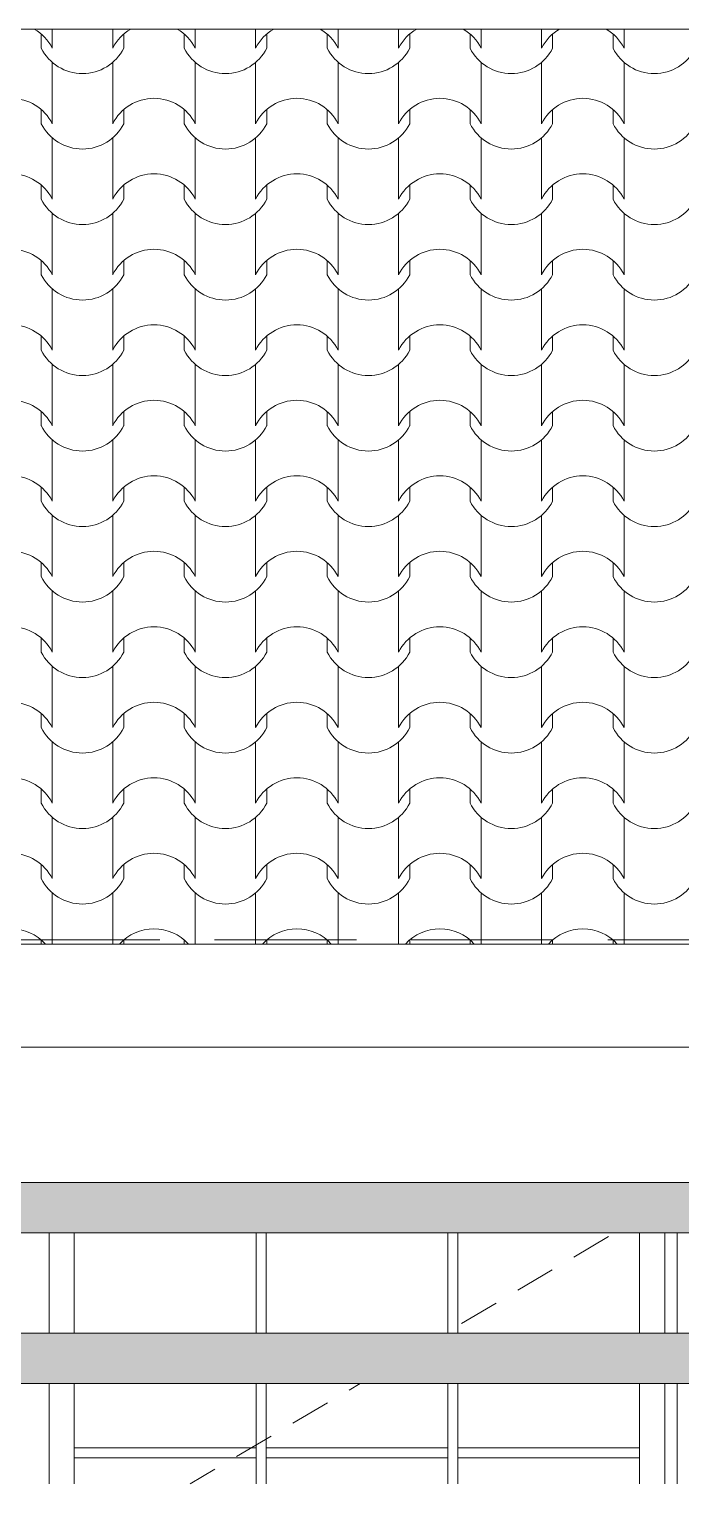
# Model space of a CAD drawing. Header units: millimetres. Extents: x 323482 to 503016, y 8175 to 72038.
# Drawn here: x 451506 to 452803, y 18728 to 21625 of the extents above; entities that cross this region are included whole.
import ezdxf

# ---------------------------------------------------------------- set-up
doc = ezdxf.new("R2010")
doc.units = ezdxf.units.MM
doc.header["$MEASUREMENT"] = 0
doc.linetypes.add('Hidden Line', pattern=[391.222223, 282.222223, -109])
for name, color, linetype, lineweight in [('2D Drafting - General_Pen_No__101', 252, 'Continuous', 13), ('Shell - Roof_Pen_No__120', 7, 'Continuous', 13), ('Structural - Bearing_Pen_No__120', 7, 'Continuous', 13)]:
    doc.layers.add(name, color=color, linetype=linetype, lineweight=lineweight)
doc.layers.add('2D Drafting - General_Pen_No__102', color=7, linetype='Continuous', lineweight=13, true_color=0xcccccc)
doc.layers.add('Structural - Bearing_Pen_No__83', color=7, linetype='Continuous', lineweight=13, true_color=0xff9955)

# ---------------------------------------------------------------- blocks, each defined once
blk = doc.blocks.new('*X2')
at = {"layer": '2D Drafting - General_Pen_No__101', "color": 252, "linetype": 'Continuous', "lineweight": 13}
for p, q in [((451529.9, 21615.5), (451529.9, 21587.4)), ((451551.9, 21625.4), (451551.9, 21587.4)), ((451672.1, 21625.4), (451672.1, 21587.4)), ((451694.1, 21615.5), (451694.1, 21587.4)), ((451814.4, 21615.5), (451814.4, 21587.4)), ((451836.4, 21625.4), (451836.4, 21587.4)), ((451956.6, 21625.4), (451956.6, 21587.4)), ((451978.6, 21615.5), (451978.6, 21587.4)), ((452098.8, 21615.5), (452098.8, 21587.4)), ((452120.8, 21625.4), (452120.8, 21587.4)), ((452241.1, 21625.4), (452241.1, 21587.4)), ((452263.1, 21615.5), (452263.1, 21587.4)), ((452383.3, 21615.5), (452383.3, 21587.4)), ((452405.3, 21625.4), (452405.3, 21587.4)), ((452525.6, 21625.4), (452525.6, 21587.4)), ((452547.6, 21615.5), (452547.6, 21587.4)), ((452667.8, 21615.5), (452667.8, 21587.4)), ((452689.8, 21625.4), (452689.8, 21587.4)), ((451551.9, 21559), (451551.9, 21498.1)), ((451672.1, 21559), (451672.1, 21498.1)), ((451836.4, 21559), (451836.4, 21498.1)), ((451956.6, 21559), (451956.6, 21498.1)), ((452120.8, 21559), (452120.8, 21498.1)), ((452241.1, 21559), (452241.1, 21498.1)), ((452405.3, 21559), (452405.3, 21498.1)), ((452525.6, 21559), (452525.6, 21498.1)), ((452689.8, 21559), (452689.8, 21498.1)), ((451551.9, 21498.1), (451551.9, 21437.1)), ((451672.1, 21498.1), (451672.1, 21437.1)), ((451836.4, 21498.1), (451836.4, 21437.1)), ((451956.6, 21498.1), (451956.6, 21437.1)), ((452120.8, 21498.1), (452120.8, 21437.1)), ((452241.1, 21498.1), (452241.1, 21437.1)), ((452405.3, 21498.1), (452405.3, 21437.1)), ((452525.6, 21498.1), (452525.6, 21437.1)), ((452689.8, 21498.1), (452689.8, 21437.1)), ((451529.9, 21465.1), (451529.9, 21437.1)), ((451694.1, 21465.1), (451694.1, 21437.1)), ((451814.4, 21465.1), (451814.4, 21437.1)), ((451978.6, 21465.1), (451978.6, 21437.1)), ((452098.8, 21465.1), (452098.8, 21437.1)), ((452263.1, 21465.1), (452263.1, 21437.1)), ((452383.3, 21465.1), (452383.3, 21437.1)), ((452547.6, 21465.1), (452547.6, 21437.1)), ((452667.8, 21465.1), (452667.8, 21437.1)), ((451551.9, 21408.7), (451551.9, 21347.7)), ((451672.1, 21408.7), (451672.1, 21347.7)), ((451836.4, 21408.7), (451836.4, 21347.7)), ((451956.6, 21408.7), (451956.6, 21347.7)), ((452120.8, 21408.7), (452120.8, 21347.7)), ((452241.1, 21408.7), (452241.1, 21347.7)), ((452405.3, 21408.7), (452405.3, 21347.7)), ((452525.6, 21408.7), (452525.6, 21347.7)), ((452689.8, 21408.7), (452689.8, 21347.7)), ((451551.9, 21347.7), (451551.9, 21286.8)), ((451672.1, 21347.7), (451672.1, 21286.8)), ((451836.4, 21347.7), (451836.4, 21286.8)), ((451956.6, 21347.7), (451956.6, 21286.8)), ((452120.8, 21347.7), (452120.8, 21286.8)), ((452241.1, 21347.7), (452241.1, 21286.8)), ((452405.3, 21347.7), (452405.3, 21286.8)), ((452525.6, 21347.7), (452525.6, 21286.8)), ((452689.8, 21347.7), (452689.8, 21286.8)), ((451529.9, 21314.8), (451529.9, 21286.8)), ((451694.1, 21314.8), (451694.1, 21286.8)), ((451814.4, 21314.8), (451814.4, 21286.8)), ((451978.6, 21314.8), (451978.6, 21286.8)), ((452098.8, 21314.8), (452098.8, 21286.8)), ((452263.1, 21314.8), (452263.1, 21286.8)), ((452383.3, 21314.8), (452383.3, 21286.8)), ((452547.6, 21314.8), (452547.6, 21286.8)), ((452667.8, 21314.8), (452667.8, 21286.8)), ((451551.9, 21258.4), (451551.9, 21197.4)), ((451672.1, 21258.4), (451672.1, 21197.4)), ((451836.4, 21258.4), (451836.4, 21197.4)), ((451956.6, 21258.4), (451956.6, 21197.4)), ((452120.8, 21258.4), (452120.8, 21197.4)), ((452241.1, 21258.4), (452241.1, 21197.4)), ((452405.3, 21258.4), (452405.3, 21197.4)), ((452525.6, 21258.4), (452525.6, 21197.4)), ((452689.8, 21258.4), (452689.8, 21197.4)), ((451551.9, 21197.4), (451551.9, 21136.4)), ((451672.1, 21197.4), (451672.1, 21136.4)), ((451836.4, 21197.4), (451836.4, 21136.4)), ((451956.6, 21197.4), (451956.6, 21136.4)), ((452120.8, 21197.4), (452120.8, 21136.4)), ((452241.1, 21197.4), (452241.1, 21136.4)), ((452405.3, 21197.4), (452405.3, 21136.4)), ((452525.6, 21197.4), (452525.6, 21136.4)), ((452689.8, 21197.4), (452689.8, 21136.4)), ((451529.9, 21164.4), (451529.9, 21136.4)), ((451694.1, 21164.4), (451694.1, 21136.4)), ((451814.4, 21164.4), (451814.4, 21136.4)), ((451978.6, 21164.4), (451978.6, 21136.4)), ((452098.8, 21164.4), (452098.8, 21136.4)), ((452263.1, 21164.4), (452263.1, 21136.4)), ((452383.3, 21164.4), (452383.3, 21136.4)), ((452547.6, 21164.4), (452547.6, 21136.4)), ((452667.8, 21164.4), (452667.8, 21136.4)), ((451551.9, 21108), (451551.9, 21047.1)), ((451672.1, 21108), (451672.1, 21047.1)), ((451836.4, 21108), (451836.4, 21047.1)), ((451956.6, 21108), (451956.6, 21047.1)), ((452120.8, 21108), (452120.8, 21047.1)), ((452241.1, 21108), (452241.1, 21047.1)), ((452405.3, 21108), (452405.3, 21047.1)), ((452525.6, 21108), (452525.6, 21047.1)), ((452689.8, 21108), (452689.8, 21047.1)), ((451551.9, 21047.1), (451551.9, 20986.1)), ((451672.1, 21047.1), (451672.1, 20986.1)), ((451836.4, 21047.1), (451836.4, 20986.1)), ((451956.6, 21047.1), (451956.6, 20986.1)), ((452120.8, 21047.1), (452120.8, 20986.1)), ((452241.1, 21047.1), (452241.1, 20986.1)), ((452405.3, 21047.1), (452405.3, 20986.1)), ((452525.6, 21047.1), (452525.6, 20986.1)), ((452689.8, 21047.1), (452689.8, 20986.1)), ((451529.9, 21014.1), (451529.9, 20986.1)), ((451694.1, 21014.1), (451694.1, 20986.1)), ((451814.4, 21014.1), (451814.4, 20986.1)), ((451978.6, 21014.1), (451978.6, 20986.1)), ((452098.8, 21014.1), (452098.8, 20986.1)), ((452263.1, 21014.1), (452263.1, 20986.1)), ((452383.3, 21014.1), (452383.3, 20986.1)), ((452547.6, 21014.1), (452547.6, 20986.1)), ((452667.8, 21014.1), (452667.8, 20986.1)), ((451551.9, 20957.7), (451551.9, 20896.7)), ((451672.1, 20957.7), (451672.1, 20896.7)), ((451836.4, 20957.7), (451836.4, 20896.7)), ((451956.6, 20957.7), (451956.6, 20896.7)), ((452120.8, 20957.7), (452120.8, 20896.7)), ((452241.1, 20957.7), (452241.1, 20896.7)), ((452405.3, 20957.7), (452405.3, 20896.7)), ((452525.6, 20957.7), (452525.6, 20896.7)), ((452689.8, 20957.7), (452689.8, 20896.7)), ((451551.9, 20896.7), (451551.9, 20835.7)), ((451672.1, 20896.7), (451672.1, 20835.7)), ((451836.4, 20896.7), (451836.4, 20835.7)), ((451956.6, 20896.7), (451956.6, 20835.7)), ((452120.8, 20896.7), (452120.8, 20835.7)), ((452241.1, 20896.7), (452241.1, 20835.7)), ((452405.3, 20896.7), (452405.3, 20835.7)), ((452525.6, 20896.7), (452525.6, 20835.7)), ((452689.8, 20896.7), (452689.8, 20835.7)), ((451529.9, 20863.8), (451529.9, 20835.7)), ((451694.1, 20863.8), (451694.1, 20835.7)), ((451814.4, 20863.8), (451814.4, 20835.7)), ((451978.6, 20863.8), (451978.6, 20835.7)), ((452098.8, 20863.8), (452098.8, 20835.7)), ((452263.1, 20863.8), (452263.1, 20835.7)), ((452383.3, 20863.8), (452383.3, 20835.7)), ((452547.6, 20863.8), (452547.6, 20835.7)), ((452667.8, 20863.8), (452667.8, 20835.7)), ((451551.9, 20807.4), (451551.9, 20746.4)), ((451672.1, 20807.4), (451672.1, 20746.4)), ((451836.4, 20807.4), (451836.4, 20746.4)), ((451956.6, 20807.4), (451956.6, 20746.4)), ((452120.8, 20807.4), (452120.8, 20746.4)), ((452241.1, 20807.4), (452241.1, 20746.4)), ((452405.3, 20807.4), (452405.3, 20746.4)), ((452525.6, 20807.4), (452525.6, 20746.4)), ((452689.8, 20807.4), (452689.8, 20746.4)), ((451551.9, 20746.4), (451551.9, 20685.4)), ((451672.1, 20746.4), (451672.1, 20685.4)), ((451836.4, 20746.4), (451836.4, 20685.4)), ((451956.6, 20746.4), (451956.6, 20685.4)), ((452120.8, 20746.4), (452120.8, 20685.4)), ((452241.1, 20746.4), (452241.1, 20685.4)), ((452405.3, 20746.4), (452405.3, 20685.4)), ((452525.6, 20746.4), (452525.6, 20685.4)), ((452689.8, 20746.4), (452689.8, 20685.4)), ((451529.9, 20713.4), (451529.9, 20685.4)), ((451694.1, 20713.4), (451694.1, 20685.4)), ((451814.4, 20713.4), (451814.4, 20685.4)), ((451978.6, 20713.4), (451978.6, 20685.4)), ((452098.8, 20713.4), (452098.8, 20685.4)), ((452263.1, 20713.4), (452263.1, 20685.4)), ((452383.3, 20713.4), (452383.3, 20685.4)), ((452547.6, 20713.4), (452547.6, 20685.4)), ((452667.8, 20713.4), (452667.8, 20685.4)), ((451551.9, 20657), (451551.9, 20596)), ((451672.1, 20657), (451672.1, 20596)), ((451836.4, 20657), (451836.4, 20596)), ((451956.6, 20657), (451956.6, 20596)), ((452120.8, 20657), (452120.8, 20596)), ((452241.1, 20657), (452241.1, 20596)), ((452405.3, 20657), (452405.3, 20596)), ((452525.6, 20657), (452525.6, 20596)), ((452689.8, 20657), (452689.8, 20596)), ((451551.9, 20596), (451551.9, 20535.1)), ((451672.1, 20596), (451672.1, 20535.1)), ((451836.4, 20596), (451836.4, 20535.1)), ((451956.6, 20596), (451956.6, 20535.1)), ((452120.8, 20596), (452120.8, 20535.1)), ((452241.1, 20596), (452241.1, 20535.1)), ((452405.3, 20596), (452405.3, 20535.1)), ((452525.6, 20596), (452525.6, 20535.1)), ((452689.8, 20596), (452689.8, 20535.1)), ((451529.9, 20563.1), (451529.9, 20535.1)), ((451694.1, 20563.1), (451694.1, 20535.1)), ((451814.4, 20563.1), (451814.4, 20535.1)), ((451978.6, 20563.1), (451978.6, 20535.1)), ((452098.8, 20563.1), (452098.8, 20535.1)), ((452263.1, 20563.1), (452263.1, 20535.1)), ((452383.3, 20563.1), (452383.3, 20535.1)), ((452547.6, 20563.1), (452547.6, 20535.1)), ((452667.8, 20563.1), (452667.8, 20535.1)), ((451551.9, 20506.7), (451551.9, 20445.7)), ((451672.1, 20506.7), (451672.1, 20445.7)), ((451836.4, 20506.7), (451836.4, 20445.7)), ((451956.6, 20506.7), (451956.6, 20445.7)), ((452120.8, 20506.7), (452120.8, 20445.7)), ((452241.1, 20506.7), (452241.1, 20445.7)), ((452405.3, 20506.7), (452405.3, 20445.7)), ((452525.6, 20506.7), (452525.6, 20445.7)), ((452689.8, 20506.7), (452689.8, 20445.7)), ((451551.9, 20445.7), (451551.9, 20384.7)), ((451672.1, 20445.7), (451672.1, 20384.7)), ((451836.4, 20445.7), (451836.4, 20384.7)), ((451956.6, 20445.7), (451956.6, 20384.7)), ((452120.8, 20445.7), (452120.8, 20384.7)), ((452241.1, 20445.7), (452241.1, 20384.7)), ((452405.3, 20445.7), (452405.3, 20384.7)), ((452525.6, 20445.7), (452525.6, 20384.7)), ((452689.8, 20445.7), (452689.8, 20384.7)), ((451529.9, 20412.8), (451529.9, 20384.7)), ((451694.1, 20412.8), (451694.1, 20384.7)), ((451814.4, 20412.8), (451814.4, 20384.7)), ((451978.6, 20412.8), (451978.6, 20384.7)), ((452098.8, 20412.8), (452098.8, 20384.7)), ((452263.1, 20412.8), (452263.1, 20384.7)), ((452383.3, 20412.8), (452383.3, 20384.7)), ((452547.6, 20412.8), (452547.6, 20384.7)), ((452667.8, 20412.8), (452667.8, 20384.7)), ((451551.9, 20356.3), (451551.9, 20295.4)), ((451672.1, 20356.3), (451672.1, 20295.4)), ((451836.4, 20356.3), (451836.4, 20295.4)), ((451956.6, 20356.3), (451956.6, 20295.4)), ((452120.8, 20356.3), (452120.8, 20295.4)), ((452241.1, 20356.3), (452241.1, 20295.4)), ((452405.3, 20356.3), (452405.3, 20295.4)), ((452525.6, 20356.3), (452525.6, 20295.4)), ((452689.8, 20356.3), (452689.8, 20295.4)), ((451551.9, 20295.4), (451551.9, 20234.4)), ((451672.1, 20295.4), (451672.1, 20234.4)), ((451836.4, 20295.4), (451836.4, 20234.4)), ((451956.6, 20295.4), (451956.6, 20234.4)), ((452120.8, 20295.4), (452120.8, 20234.4)), ((452241.1, 20295.4), (452241.1, 20234.4)), ((452405.3, 20295.4), (452405.3, 20234.4)), ((452525.6, 20295.4), (452525.6, 20234.4)), ((452689.8, 20295.4), (452689.8, 20234.4)), ((451529.9, 20262.4), (451529.9, 20234.4)), ((451694.1, 20262.4), (451694.1, 20234.4)), ((451814.4, 20262.4), (451814.4, 20234.4)), ((451978.6, 20262.4), (451978.6, 20234.4)), ((452098.8, 20262.4), (452098.8, 20234.4)), ((452263.1, 20262.4), (452263.1, 20234.4)), ((452383.3, 20262.4), (452383.3, 20234.4)), ((452547.6, 20262.4), (452547.6, 20234.4)), ((452667.8, 20262.4), (452667.8, 20234.4)), ((451551.9, 20206), (451551.9, 20145)), ((451672.1, 20206), (451672.1, 20145)), ((451836.4, 20206), (451836.4, 20145)), ((451956.6, 20206), (451956.6, 20145)), ((452120.8, 20206), (452120.8, 20145)), ((452241.1, 20206), (452241.1, 20145)), ((452405.3, 20206), (452405.3, 20145)), ((452525.6, 20206), (452525.6, 20145)), ((452689.8, 20206), (452689.8, 20145)), ((451551.9, 20145), (451551.9, 20084.1)), ((451672.1, 20145), (451672.1, 20084.1)), ((451836.4, 20145), (451836.4, 20084.1)), ((451956.6, 20145), (451956.6, 20084.1)), ((452120.8, 20145), (452120.8, 20084.1)), ((452241.1, 20145), (452241.1, 20084.1)), ((452405.3, 20145), (452405.3, 20084.1)), ((452525.6, 20145), (452525.6, 20084.1)), ((452689.8, 20145), (452689.8, 20084.1)), ((451529.9, 20112.1), (451529.9, 20084.1)), ((451694.1, 20112.1), (451694.1, 20084.1)), ((451814.4, 20112.1), (451814.4, 20084.1)), ((451978.6, 20112.1), (451978.6, 20084.1)), ((452098.8, 20112.1), (452098.8, 20084.1)), ((452263.1, 20112.1), (452263.1, 20084.1)), ((452383.3, 20112.1), (452383.3, 20084.1)), ((452547.6, 20112.1), (452547.6, 20084.1)), ((452667.8, 20112.1), (452667.8, 20084.1)), ((451551.9, 20055.7), (451551.9, 19994.7)), ((451672.1, 20055.7), (451672.1, 19994.7)), ((451836.4, 20055.7), (451836.4, 19994.7)), ((451956.6, 20055.7), (451956.6, 19994.7)), ((452120.8, 20055.7), (452120.8, 19994.7)), ((452241.1, 20055.7), (452241.1, 19994.7)), ((452405.3, 20055.7), (452405.3, 19994.7)), ((452525.6, 20055.7), (452525.6, 19994.7)), ((452689.8, 20055.7), (452689.8, 19994.7)), ((451551.9, 19994.7), (451551.9, 19933.7)), ((451672.1, 19994.7), (451672.1, 19933.7)), ((451836.4, 19994.7), (451836.4, 19933.7)), ((451956.6, 19994.7), (451956.6, 19933.7)), ((452120.8, 19994.7), (452120.8, 19933.7)), ((452241.1, 19994.7), (452241.1, 19933.7)), ((452405.3, 19994.7), (452405.3, 19933.7)), ((452525.6, 19994.7), (452525.6, 19933.7)), ((452689.8, 19994.7), (452689.8, 19933.7)), ((451529.9, 19961.8), (451529.9, 19933.7)), ((451694.1, 19961.8), (451694.1, 19933.7)), ((451814.4, 19961.8), (451814.4, 19933.7)), ((451978.6, 19961.8), (451978.6, 19933.7)), ((452098.8, 19961.8), (452098.8, 19933.7)), ((452263.1, 19961.8), (452263.1, 19933.7)), ((452383.3, 19961.8), (452383.3, 19933.7)), ((452547.6, 19961.8), (452547.6, 19933.7)), ((452667.8, 19961.8), (452667.8, 19933.7)), ((451551.9, 19905.3), (451551.9, 19844.4)), ((451672.1, 19905.3), (451672.1, 19844.4)), ((451836.4, 19905.3), (451836.4, 19844.4)), ((451956.6, 19905.3), (451956.6, 19844.4)), ((452120.8, 19905.3), (452120.8, 19844.4)), ((452241.1, 19905.3), (452241.1, 19844.4)), ((452405.3, 19905.3), (452405.3, 19844.4)), ((452525.6, 19905.3), (452525.6, 19844.4)), ((452689.8, 19905.3), (452689.8, 19844.4)), ((451551.9, 19844.4), (451551.9, 19803.4)), ((451672.1, 19844.4), (451672.1, 19803.4)), ((451836.4, 19844.4), (451836.4, 19803.4)), ((451956.6, 19844.4), (451956.6, 19803.4)), ((452120.8, 19844.4), (452120.8, 19803.4)), ((452241.1, 19844.4), (452241.1, 19803.4)), ((452405.3, 19844.4), (452405.3, 19803.4)), ((452525.6, 19844.4), (452525.6, 19803.4)), ((452689.8, 19844.4), (452689.8, 19803.4)), ((451529.9, 19811.4), (451529.9, 19803.4)), ((451694.1, 19811.4), (451694.1, 19803.4)), ((451814.4, 19811.4), (451814.4, 19803.4)), ((451978.6, 19811.4), (451978.6, 19803.4)), ((452098.8, 19811.4), (452098.8, 19803.4)), ((452263.1, 19811.4), (452263.1, 19803.4)), ((452383.3, 19811.4), (452383.3, 19803.4)), ((452547.6, 19811.4), (452547.6, 19803.4)), ((452667.8, 19811.4), (452667.8, 19803.4))]:
    blk.add_line(p, q, dxfattribs=at)
for centre, radius, start, end in [((451469.5, 21545.5), 92.5, 26.9885, 59.8569), ((451754.5, 21545.5), 92.5, 120.1431, 153.0115), ((451754, 21545.5), 92.5, 26.9885, 59.8569), ((452039, 21545.5), 92.5, 120.1431, 153.0115), ((452038.4, 21545.5), 92.5, 26.9885, 59.8569), ((452323.5, 21545.5), 92.5, 120.1431, 153.0115), ((452322.9, 21545.5), 92.5, 26.9885, 59.8569), ((452608, 21545.5), 92.5, 120.1431, 153.0115), ((452607.4, 21545.5), 92.5, 26.9885, 59.8569), ((451612, 21628.7), 91.9, 206.7044, 333.2956), ((451896.5, 21628.7), 91.9, 206.7044, 333.2956), ((452181, 21628.7), 91.9, 206.7044, 333.2956), ((452465.4, 21628.7), 91.9, 206.7044, 333.2956), ((452749.9, 21628.7), 91.9, 206.7044, 333.2956), ((451469.5, 21395.1), 92.5, 26.9885, 89.8295), ((451754.5, 21395.1), 92.5, 90.1705, 153.0115), ((451754, 21395.1), 92.5, 26.9885, 89.8295), ((452039, 21395.1), 92.5, 90.1705, 153.0115), ((452038.4, 21395.1), 92.5, 26.9885, 89.8295), ((452323.5, 21395.1), 92.5, 90.1705, 153.0115), ((452322.9, 21395.1), 92.5, 26.9885, 89.8295), ((452608, 21395.1), 92.5, 90.1705, 153.0115), ((452607.4, 21395.1), 92.5, 26.9885, 89.8295), ((451612, 21478.4), 91.9, 206.7044, 333.2956), ((451896.5, 21478.4), 91.9, 206.7044, 333.2956), ((452181, 21478.4), 91.9, 206.7044, 333.2956), ((452465.4, 21478.4), 91.9, 206.7044, 333.2956), ((452749.9, 21478.4), 91.9, 206.7044, 333.2956), ((451469.5, 21244.8), 92.5, 26.9885, 89.8295), ((451754.5, 21244.8), 92.5, 90.1705, 153.0115), ((451754, 21244.8), 92.5, 26.9885, 89.8295), ((452039, 21244.8), 92.5, 90.1705, 153.0115), ((452038.4, 21244.8), 92.5, 26.9885, 89.8295), ((452323.5, 21244.8), 92.5, 90.1705, 153.0115), ((452322.9, 21244.8), 92.5, 26.9885, 89.8295), ((452608, 21244.8), 92.5, 90.1705, 153.0115), ((452607.4, 21244.8), 92.5, 26.9885, 89.8295), ((451612, 21328.1), 91.9, 206.7044, 333.2956), ((451896.5, 21328.1), 91.9, 206.7044, 333.2956), ((452181, 21328.1), 91.9, 206.7044, 333.2956), ((452465.4, 21328.1), 91.9, 206.7044, 333.2956), ((452749.9, 21328.1), 91.9, 206.7044, 333.2956), ((451469.5, 21094.5), 92.5, 26.9885, 89.8295), ((451754.5, 21094.5), 92.5, 90.1705, 153.0115), ((451754, 21094.5), 92.5, 26.9885, 89.8295), ((452039, 21094.5), 92.5, 90.1705, 153.0115), ((452038.4, 21094.5), 92.5, 26.9885, 89.8295), ((452323.5, 21094.5), 92.5, 90.1705, 153.0115), ((452322.9, 21094.5), 92.5, 26.9885, 89.8295), ((452608, 21094.5), 92.5, 90.1705, 153.0115), ((452607.4, 21094.5), 92.5, 26.9885, 89.8295), ((451612, 21177.7), 91.9, 206.7044, 333.2956), ((451896.5, 21177.7), 91.9, 206.7044, 333.2956), ((452181, 21177.7), 91.9, 206.7044, 333.2956), ((452465.4, 21177.7), 91.9, 206.7044, 333.2956), ((452749.9, 21177.7), 91.9, 206.7044, 333.2956), ((451469.5, 20944.1), 92.5, 26.9885, 89.8295), ((451754.5, 20944.1), 92.5, 90.1705, 153.0115), ((451754, 20944.1), 92.5, 26.9885, 89.8295), ((452039, 20944.1), 92.5, 90.1705, 153.0115), ((452038.4, 20944.1), 92.5, 26.9885, 89.8295), ((452323.5, 20944.1), 92.5, 90.1705, 153.0115), ((452322.9, 20944.1), 92.5, 26.9885, 89.8295), ((452608, 20944.1), 92.5, 90.1705, 153.0115), ((452607.4, 20944.1), 92.5, 26.9885, 89.8295), ((451612, 21027.4), 91.9, 206.7044, 333.2956), ((451896.5, 21027.4), 91.9, 206.7044, 333.2956), ((452181, 21027.4), 91.9, 206.7044, 333.2956), ((452465.4, 21027.4), 91.9, 206.7044, 333.2956), ((452749.9, 21027.4), 91.9, 206.7044, 333.2956), ((451469.5, 20793.8), 92.5, 26.9885, 89.8295), ((451754.5, 20793.8), 92.5, 90.1705, 153.0115), ((451754, 20793.8), 92.5, 26.9885, 89.8295), ((452039, 20793.8), 92.5, 90.1705, 153.0115), ((452038.4, 20793.8), 92.5, 26.9885, 89.8295), ((452323.5, 20793.8), 92.5, 90.1705, 153.0115), ((452322.9, 20793.8), 92.5, 26.9885, 89.8295), ((452608, 20793.8), 92.5, 90.1705, 153.0115), ((452607.4, 20793.8), 92.5, 26.9885, 89.8295), ((451612, 20877.1), 91.9, 206.7044, 333.2956), ((451896.5, 20877.1), 91.9, 206.7044, 333.2956), ((452181, 20877.1), 91.9, 206.7044, 333.2956), ((452465.4, 20877.1), 91.9, 206.7044, 333.2956), ((452749.9, 20877.1), 91.9, 206.7044, 333.2956), ((451469.5, 20643.4), 92.5, 26.9885, 89.8295), ((451754.5, 20643.4), 92.5, 90.1705, 153.0115), ((451754, 20643.4), 92.5, 26.9885, 89.8295), ((452039, 20643.4), 92.5, 90.1705, 153.0115), ((452038.4, 20643.4), 92.5, 26.9885, 89.8295), ((452323.5, 20643.4), 92.5, 90.1705, 153.0115), ((452322.9, 20643.4), 92.5, 26.9885, 89.8295), ((452608, 20643.4), 92.5, 90.1705, 153.0115), ((452607.4, 20643.4), 92.5, 26.9885, 89.8295), ((451612, 20726.7), 91.9, 206.7044, 333.2956), ((451896.5, 20726.7), 91.9, 206.7044, 333.2956), ((452181, 20726.7), 91.9, 206.7044, 333.2956), ((452465.4, 20726.7), 91.9, 206.7044, 333.2956), ((452749.9, 20726.7), 91.9, 206.7044, 333.2956), ((451469.5, 20493.1), 92.5, 26.9885, 89.8295), ((451754.5, 20493.1), 92.5, 90.1705, 153.0115), ((451754, 20493.1), 92.5, 26.9885, 89.8295), ((452039, 20493.1), 92.5, 90.1705, 153.0115), ((452038.4, 20493.1), 92.5, 26.9885, 89.8295), ((452323.5, 20493.1), 92.5, 90.1705, 153.0115), ((452322.9, 20493.1), 92.5, 26.9885, 89.8295), ((452608, 20493.1), 92.5, 90.1705, 153.0115), ((452607.4, 20493.1), 92.5, 26.9885, 89.8295), ((451612, 20576.4), 91.9, 206.7044, 333.2956), ((451896.5, 20576.4), 91.9, 206.7044, 333.2956), ((452181, 20576.4), 91.9, 206.7044, 333.2956), ((452465.4, 20576.4), 91.9, 206.7044, 333.2956), ((452749.9, 20576.4), 91.9, 206.7044, 333.2956), ((451469.5, 20342.8), 92.5, 26.9885, 89.8295), ((451754.5, 20342.8), 92.5, 90.1705, 153.0115), ((451754, 20342.8), 92.5, 26.9885, 89.8295), ((452039, 20342.8), 92.5, 90.1705, 153.0115), ((452038.4, 20342.8), 92.5, 26.9885, 89.8295), ((452323.5, 20342.8), 92.5, 90.1705, 153.0115), ((452322.9, 20342.8), 92.5, 26.9885, 89.8295), ((452608, 20342.8), 92.5, 90.1705, 153.0115), ((452607.4, 20342.8), 92.5, 26.9885, 89.8295), ((451612, 20426.1), 91.9, 206.7044, 333.2956), ((451896.5, 20426.1), 91.9, 206.7044, 333.2956), ((452181, 20426.1), 91.9, 206.7044, 333.2956), ((452465.4, 20426.1), 91.9, 206.7044, 333.2956), ((452749.9, 20426.1), 91.9, 206.7044, 333.2956), ((451469.5, 20192.4), 92.5, 26.9885, 89.8295), ((451754.5, 20192.4), 92.5, 90.1705, 153.0115), ((451754, 20192.4), 92.5, 26.9885, 89.8295), ((452039, 20192.4), 92.5, 90.1705, 153.0115), ((452038.4, 20192.4), 92.5, 26.9885, 89.8295), ((452323.5, 20192.4), 92.5, 90.1705, 153.0115), ((452322.9, 20192.4), 92.5, 26.9885, 89.8295), ((452608, 20192.4), 92.5, 90.1705, 153.0115), ((452607.4, 20192.4), 92.5, 26.9885, 89.8295), ((451612, 20275.7), 91.9, 206.7044, 333.2956), ((451896.5, 20275.7), 91.9, 206.7044, 333.2956), ((452181, 20275.7), 91.9, 206.7044, 333.2956), ((452465.4, 20275.7), 91.9, 206.7044, 333.2956), ((452749.9, 20275.7), 91.9, 206.7044, 333.2956), ((451469.5, 20042.1), 92.5, 26.9885, 89.8295), ((451754.5, 20042.1), 92.5, 90.1705, 153.0115), ((451754, 20042.1), 92.5, 26.9885, 89.8295), ((452039, 20042.1), 92.5, 90.1705, 153.0115), ((452038.4, 20042.1), 92.5, 26.9885, 89.8295), ((452323.5, 20042.1), 92.5, 90.1705, 153.0115), ((452322.9, 20042.1), 92.5, 26.9885, 89.8295), ((452608, 20042.1), 92.5, 90.1705, 153.0115), ((452607.4, 20042.1), 92.5, 26.9885, 89.8295), ((451612, 20125.4), 91.9, 206.7044, 333.2956), ((451896.5, 20125.4), 91.9, 206.7044, 333.2956), ((452181, 20125.4), 91.9, 206.7044, 333.2956), ((452465.4, 20125.4), 91.9, 206.7044, 333.2956), ((452749.9, 20125.4), 91.9, 206.7044, 333.2956), ((451469.5, 19891.8), 92.5, 26.9885, 89.8295), ((451754.5, 19891.8), 92.5, 90.1705, 153.0115), ((451754, 19891.8), 92.5, 26.9885, 89.8295), ((452039, 19891.8), 92.5, 90.1705, 153.0115), ((452038.4, 19891.8), 92.5, 26.9885, 89.8295), ((452323.5, 19891.8), 92.5, 90.1705, 153.0115), ((452322.9, 19891.8), 92.5, 26.9885, 89.8295), ((452608, 19891.8), 92.5, 90.1705, 153.0115), ((452607.4, 19891.8), 92.5, 26.9885, 89.8295), ((451612, 19975), 91.9, 206.7044, 333.2956), ((451896.5, 19975), 91.9, 206.7044, 333.2956), ((452181, 19975), 91.9, 206.7044, 333.2956), ((452465.4, 19975), 91.9, 206.7044, 333.2956), ((452749.9, 19975), 91.9, 206.7044, 333.2956), ((451469.5, 19741.4), 92.5, 42.0577, 89.8295), ((451754.5, 19741.4), 92.5, 90.1705, 137.9423), ((451754, 19741.4), 92.5, 42.0577, 89.8295), ((452039, 19741.4), 92.5, 90.1705, 137.9423), ((452038.4, 19741.4), 92.5, 42.0577, 89.8295), ((452323.5, 19741.4), 92.5, 90.1705, 137.9423), ((452322.9, 19741.4), 92.5, 42.0577, 89.8295), ((452608, 19741.4), 92.5, 90.1705, 137.9423), ((452607.4, 19741.4), 92.5, 42.0577, 89.8295)]:
    blk.add_arc(centre, radius, start, end, dxfattribs=at)
blk = doc.blocks.new('Fill_1', base_point=(0, 1500))
at = {"layer": '2D Drafting - General_Pen_No__101', "color": 252, "linetype": 'Continuous', "lineweight": 13}
blk.add_blockref('*X2', (0, 0), dxfattribs=at)

msp = doc.modelspace()

# ---------------------------------------------------------------- hatches: boundary and pattern name
at = {"layer": '2D Drafting - General_Pen_No__102', "linetype": 'Continuous', "lineweight": 0, "true_color": 0xcccccc}
for points in [[(455647.1, 19328.5), (450296.9, 19328.5), (450296.9, 19228.5), (455647.1, 19228.5)], [(455647.1, 18928.5), (455647.1, 19028.5), (450296.9, 19028.5), (450296.9, 18928.5)]]:
    msp.add_hatch(color=254, dxfattribs=at).paths.add_polyline_path(points)

# ---------------------------------------------------------------- linework, layer by layer
at = {"layer": 'Shell - Roof_Pen_No__120', "color": 7, "linetype": 'Continuous', "lineweight": 13}
for p, q in [((449848.4, 21625.4), (475295.4, 21625.4)), ((449848.4, 19803.4), (475295.4, 19803.4)), ((475295.4, 19597.9), (449848.4, 19597.9))]:
    msp.add_line(p, q, dxfattribs=at)
at = {"layer": 'Structural - Bearing_Pen_No__120', "color": 7, "linetype": 'Continuous', "lineweight": 13}
for p, q in [((450296.9, 19328.5), (455647.1, 19328.5)), ((450296.9, 19228.5), (455647.1, 19228.5)), ((451545.6, 19228.5), (451545.6, 19028.5)), ((451595.6, 19228.5), (451595.6, 19028.5)), ((451957.3, 19028.5), (451957.3, 19228.5)), ((451977.3, 19228.5), (451977.3, 19028.5)), ((452338.9, 19028.5), (452338.9, 19228.5)), ((452358.9, 19228.5), (452358.9, 19028.5)), ((452658.7, 19221), (452589.9, 19180.3)), ((452720.6, 19028.5), (452720.6, 19228.5)), ((452770.6, 19228.5), (452770.6, 19028.5)), ((452795.6, 19228.5), (452795.6, 19028.5)), ((452546.8, 19154.8), (452478, 19114.1)), ((452435, 19088.6), (452366.1, 19047.9)), ((450296.9, 19028.5), (455647.1, 19028.5)), ((450296.9, 18928.5), (455647.1, 18928.5)), ((451545.6, 18928.5), (451545.6, 18728.5)), ((451595.6, 18928.5), (451595.6, 18728.5)), ((451957.3, 18800.6), (451957.3, 18928.5)), ((451977.3, 18928.5), (451977.3, 18800.6)), ((452164.4, 18928.5), (452142.4, 18915.4)), ((452338.9, 18800.6), (452338.9, 18928.5)), ((452358.9, 18928.5), (452358.9, 18800.6)), ((452720.6, 18728.5), (452720.6, 18928.5)), ((452770.6, 18928.5), (452770.6, 18728.5)), ((452795.6, 18928.5), (452795.6, 18728.5)), ((452099.3, 18890), (452030.5, 18849.2)), ((451987.5, 18823.7), (451918.6, 18783)), ((451595.6, 18800.6), (451957.3, 18800.6)), ((451957.3, 18780.6), (451595.6, 18780.6)), ((451957.3, 18800.6), (451957.3, 18780.6)), ((451957.3, 18728.5), (451957.3, 18780.6)), ((451977.3, 18780.6), (451977.3, 18800.6)), ((451977.3, 18800.6), (452338.9, 18800.6)), ((451977.3, 18780.6), (451977.3, 18728.5)), ((452338.9, 18780.6), (451977.3, 18780.6)), ((452338.9, 18800.6), (452338.9, 18780.6)), ((452338.9, 18728.5), (452338.9, 18780.6)), ((452358.9, 18780.6), (452358.9, 18800.6)), ((452358.9, 18800.6), (452720.6, 18800.6)), ((452358.9, 18780.6), (452358.9, 18728.5)), ((452720.6, 18780.6), (452358.9, 18780.6)), ((451875.6, 18757.5), (451826.5, 18728.5))]:
    msp.add_line(p, q, dxfattribs=at)
at = {"layer": 'Structural - Bearing_Pen_No__83', "color": 21, "linetype": 'Hidden Line', "lineweight": 13, "true_color": 0xff9955}
for p, q in [((503016, 21625.4), (447887.3, 21625.4)), ((503016, 19812.2), (447887.3, 19812.2))]:
    msp.add_line(p, q, dxfattribs=at)

# ---------------------------------------------------------------- block references
at = {"layer": '2D Drafting - General_Pen_No__101', "color": 252, "linetype": 'Continuous', "lineweight": 13}
msp.add_blockref('Fill_1', (0, 1500), dxfattribs=at)

doc.saveas('drawing.dxf')
